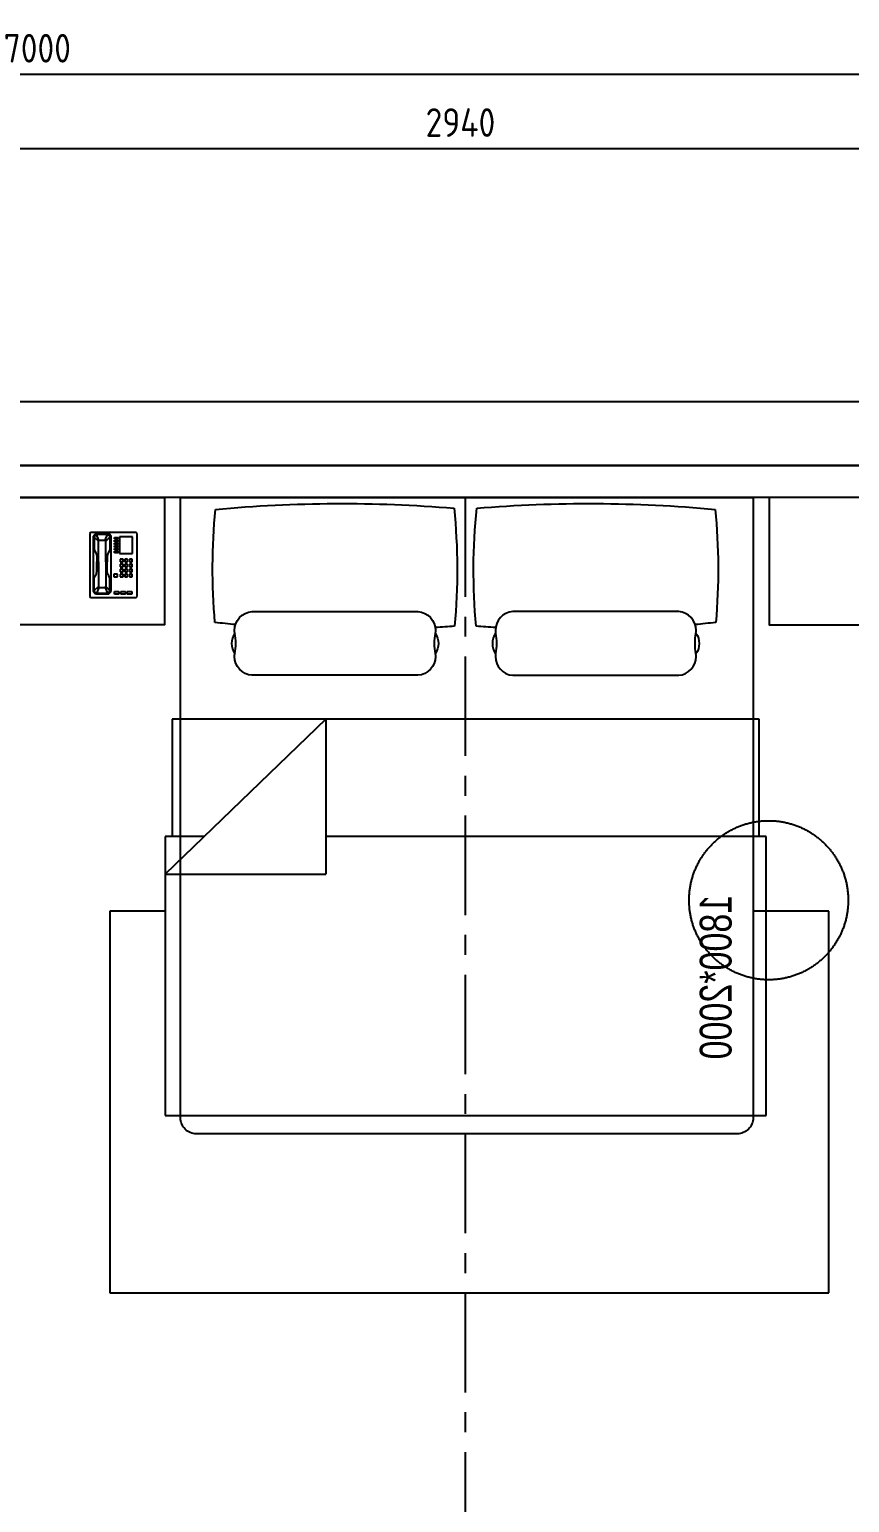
# Model space of a CAD drawing. Header units: inches. Extents: x 193953 to 255442, y -114891 to -62384.
# Drawn here: x 247566 to 250144, y -71997 to -67367 of the extents above; entities that cross this region are included whole.
import ezdxf
from ezdxf.enums import TextEntityAlignment as Align

# ---------------------------------------------------------------- set-up
doc = ezdxf.new("R2010")
doc.units = ezdxf.units.IN
doc.header["$LTSCALE"] = 500
doc.header["$MEASUREMENT"] = 0
for name, pattern in [('ACAD_ISO03W100', [30, 12, -18]), ('CENTER', [2, 1.25, -0.25, 0.25, -0.25]), ('DASH', [0.35, 0.25, -0.1]), ('DOM-虚线', [0.35, 0.25, -0.1]), ('HIDDEN', [0.375, 0.25, -0.125, 0, 0])]:
    doc.linetypes.add(name, pattern=pattern)
for name, color, linetype in [('F-活动家私(0.25)-DOM', 2, 'Continuous'), ('G-建筑砖墙线', 6, 'Continuous'), ('P-平面固定家具', 30, 'Continuous'), ('P-平面活动家具', 1, 'Continuous'), ('墙壁', 160, 'Continuous')]:
    doc.layers.add(name, color=color, linetype=linetype)
doc.styles.add('DOM-romans.shx', font='dim.shx')
doc.styles.add('家具平面底图$0$st', font='SIMYOU.TTF')
doc.dimstyles.new('DOM_DIM_1 80', dxfattribs={"dimscale": 60, "dimtxt": 1.5, "dimasz": 0.8, "dimexe": 2, "dimexo": 1.5, "dimgap": 0.6, "dimtad": 1, "dimdec": 0, "dimrnd": 5, "dimzin": 12, "dimdsep": 46, "dimtxsty": 'DOM-romans.shx', "dimblk": 'DOM_Dimension_Tick', "dimcen": 0.125, "dimclrd": 44, "dimclre": 44, "dimclrt": 50, "dimadec": 0, "dimazin": 0, "dimtfac": 1, "dimtdec": 0, "dimtix": 1, "dimtmove": 2, "dimatfit": 3, "dimldrblk": 'DOM_Leader_Arrow', "dimfxl": 0, "dimtvp": 1, "dimtolj": 1, "dimtzin": 0, "dimarcsym": 0})

# ---------------------------------------------------------------- blocks, each defined once
blk = doc.blocks.new('eahrhrhh')
at = {"color": 1}
blk.add_wipeout([(-900, 0), (900, 0), (900, -696.9), (926.1, -696.9), (926.1, -1065.3), (947.8, -1065.3), (947.8, -1942.7), (900, -1942.7), (900, -1950), (898.6, -1961.8), (893.2, -1975.1), (885.4, -1985.4), (874.4, -1993.6), (861.8, -1998.6), (850, -2000), (837.3, -2000), (-850, -2000), (-866.5, -1997.2), (-878.4, -1991.2), (-885.4, -1985.4), (-893.5, -1974.6), (-897.6, -1965.4), (-899.5, -1956.8), (-900, -1950)], dxfattribs=at)
at = {"color": 8, "linetype": 'HIDDEN', "ltscale": 100}
for p in [(443.2, -696.9), (947.8, -1184)]:
    blk.add_line(p, (443.2, -1184), dxfattribs=at)
blk.add_lwpolyline([(-900, 0), (-900, -1950, 0.414214), (-850, -2000), (850, -2000, 0.414214), (900, -1950), (900, 0)], format="xyb", close=True)
at = {"color": 8}
for points in [[(-144.6, -559), (-665.9, -559, -0.392708), (-720.9, -499.8, -0.035252), (-720.3, -491.5, 0.092308), (-720.3, -426.5, -0.035252), (-720.9, -418.1, -0.392708), (-665.9, -359), (-144.6, -359, -0.392708), (-89.7, -418.1, -0.035252), (-90.3, -426.5, 0.092308), (-90.3, -491.5, -0.035252), (-89.7, -499.8, -0.392708), (-144.6, -559, 27.022466)], [(153.7, -559), (675, -559, 0.392708), (729.9, -499.8, 0.035252), (729.3, -491.5, -0.092308), (729.3, -426.5, 0.035252), (729.9, -418.1, 0.392708), (675, -359), (153.7, -359, 0.392708), (98.8, -418.1, 0.035252), (99.3, -426.5, -0.092308), (99.3, -491.5, 0.035252), (98.8, -499.8, 0.392708), (153.7, -559, -27.022466)], [(-720.3, -426.5, 0.307692), (-720.3, -491.5, -1.888889)], [(-90.3, -426.5, -0.307692), (-90.3, -491.5, 1.888889)], [(99.3, -426.5, 0.307692), (99.3, -491.5, -1.888889)], [(729.3, -426.5, -0.307692), (729.3, -491.5, 1.888889)]]:
    blk.add_lwpolyline(points, format="xyb", dxfattribs=at)
at = {"color": 8, "linetype": 'HIDDEN', "ltscale": 100}
for points in [[(-918.8, -1065.3), (-918.8, -696.9), (926.1, -696.9), (926.1, -1065.3)], [(443.2, -696.9), (947.8, -1184)], [(824.8, -1065.3), (947.8, -1065.3), (947.8, -1942.7), (-940.5, -1942.7), (-940.5, -1065.3), (443.2, -1065.3)]]:
    blk.add_lwpolyline(points, dxfattribs=at)
at = {"color": 8}
for centre, radius, start, end in [((1123, -224.7), 1912.9, 174.391, 185.0469), ((-384.8, -4244.7), 4225.5, 85.1983, 95.3771), ((-1934.1, -229), 1912.9, 354.724, 5.851), ((1943.1, -229), 1912.9, 174.149, 185.276), ((393.9, -4244.7), 4225.5, 84.6229, 94.8017), ((-1113.9, -224.7), 1912.9, 354.9531, 5.609), ((-368.5, 3293.2), 3709.4, 263.5905, 264.5939), ((-318.5, 3293.2), 3709.4, 273.5253, 274.4716), ((327.5, 3293.2), 3709.4, 265.5284, 266.4747), ((377.5, 3293.2), 3709.4, 275.4061, 276.4095)]:
    blk.add_arc(centre, radius, start, end, dxfattribs=at)
at = {"layer": 'F-活动家私(0.25)-DOM', "color": 8, "style": '家具平面底图$0$st', "width": 0.8}
blk.add_text('1800*2000', height=100, rotation=270, dxfattribs=at).set_placement((-782.2, -1507.5), align=Align.MIDDLE_CENTER)
blk = doc.blocks.new('A$C3f9b4c59')
at = {"layer": 'F-活动家私(0.25)-DOM'}
blk.add_blockref('eahrhrhh', (0, 0), dxfattribs=at)
blk = doc.blocks.new('DOM_Dimension_Tick')
at = {"color": 0, "linetype": 'ByBlock'}
for p, q in [((-1.091, 0), (0, 0)), ((0, 0), (1.091, 0))]:
    blk.add_line(p, q, dxfattribs=at)
at = {"color": 0, "linetype": 'Continuous', "const_width": 0.608}
blk.add_lwpolyline([(-0.61, -0.61), (0.61, 0.61)], dxfattribs=at)
blk = doc.blocks.new('*D319')
at = {"color": 44, "lineweight": -2, "transparency": 16777216}
for p, q in [((244641, -73057.5), (244641, -73477.5)), ((251091, -73057.5), (251091, -73477.5)), ((244689, -73357.5), (251043, -73357.5))]:
    blk.add_line(p, q, dxfattribs=at)
at = {"layer": 'Defpoints', "color": 0, "transparency": 16777216}
for p in [(244641, -71108, 0), (251091, -72738, 0), (251091, -73357.5)]:
    blk.add_point(p, dxfattribs=at)
at = {"color": 44, "lineweight": -2, "transparency": 16777216, "xscale": 48, "yscale": 48, "zscale": 48, "rotation": 180}
blk.add_blockref('DOM_Dimension_Tick', (244641, -73357.5), dxfattribs=at)
at = {"color": 44, "lineweight": -2, "transparency": 16777216, "xscale": 48, "yscale": 48, "zscale": 48}
blk.add_blockref('DOM_Dimension_Tick', (251091, -73357.5), dxfattribs=at)
at = {"color": 50, "transparency": 16777216, "insert": (247866, -73276.5), "char_height": 90, "attachment_point": 5, "style": 'DOM-romans.shx'}
blk.add_mtext('\\A1;6450', dxfattribs=at)
blk = doc.blocks.new('DOM_Leader_Arrow')
at = {"color": 0, "linetype": 'ByBlock'}
blk.add_line((0, 0), (-1.5, 0), dxfattribs=at)
for points in [[(-1.288, 1.003), (-0.895, 1.278), (-0.36, 0), (0, 0)], [(-1.288, -1.003), (-0.895, -1.278), (-0.36, 0), (0, 0)]]:
    blk.add_solid(points, dxfattribs=at)
blk = doc.blocks.new('*D332')
at = {"color": 44, "lineweight": -2, "transparency": 16777216}
for p, q in [((247451, -68041), (247451, -67621)), ((250391, -68041), (250391, -67621)), ((247499, -67741), (250343, -67741))]:
    blk.add_line(p, q, dxfattribs=at)
at = {"layer": 'Defpoints', "color": 0, "transparency": 16777216}
for p in [(250391, -67741), (250391, -68321.5, 0), (247451, -69381.5, 0)]:
    blk.add_point(p, dxfattribs=at)
at = {"color": 44, "lineweight": -2, "transparency": 16777216, "xscale": 48, "yscale": 48, "zscale": 48, "rotation": 180}
blk.add_blockref('DOM_Dimension_Tick', (247451, -67741), dxfattribs=at)
at = {"color": 44, "lineweight": -2, "transparency": 16777216, "xscale": 48, "yscale": 48, "zscale": 48}
blk.add_blockref('DOM_Dimension_Tick', (250391, -67741), dxfattribs=at)
at = {"color": 50, "transparency": 16777216, "insert": (248921, -67660), "char_height": 90, "attachment_point": 5, "style": 'DOM-romans.shx'}
blk.add_mtext('\\A1;2940', dxfattribs=at)
blk = doc.blocks.new('*D334')
at = {"color": 44, "lineweight": -2, "transparency": 16777216}
for p, q in [((244091, -67807.5), (244091, -67387.5)), ((251091, -67807.5), (251091, -67387.5)), ((244139, -67507.5), (251043, -67507.5))]:
    blk.add_line(p, q, dxfattribs=at)
at = {"layer": 'Defpoints', "color": 0, "transparency": 16777216}
for p in [(251091, -67507.5), (244091, -68041), (251091, -68038, 0)]:
    blk.add_point(p, dxfattribs=at)
at = {"color": 44, "lineweight": -2, "transparency": 16777216, "xscale": 48, "yscale": 48, "zscale": 48, "rotation": 180}
blk.add_blockref('DOM_Dimension_Tick', (244091, -67507.5), dxfattribs=at)
at = {"color": 44, "lineweight": -2, "transparency": 16777216, "xscale": 48, "yscale": 48, "zscale": 48}
blk.add_blockref('DOM_Dimension_Tick', (251091, -67507.5), dxfattribs=at)
at = {"color": 50, "transparency": 16777216, "insert": (247591, -67426.5), "char_height": 90, "attachment_point": 5, "style": 'DOM-romans.shx'}
blk.add_mtext('\\A1;7000', dxfattribs=at)
blk = doc.blocks.new('ehrhhsss')
at = {"layer": 'F-活动家私(0.25)-DOM', "color": 8, "linetype": 'DOM-虚线', "ltscale": 80}
for p, q in [((301231.8, 416361.5), (301234.6, 416364.4)), ((301234.6, 416364.4), (301378.3, 416364.4)), ((301378.3, 416364.4), (301381.2, 416361.5)), ((301231.8, 416163.2), (301231.8, 416361.5)), ((301246.1, 416298.3), (301246.1, 416351.4)), ((301246.1, 416351.4), (301287.8, 416351.4)), ((301287.8, 416351.4), (301287.8, 416298.3)), ((301292.1, 416348.6), (301292.1, 416344.2)), ((301303.6, 416348.6), (301292.1, 416348.6)), ((301292.1, 416344.2), (301303.6, 416344.2)), ((301303.6, 416339.9), (301292.1, 416339.9)), ((301292.1, 416339.9), (301292.1, 416335.6)), ((301292.1, 416335.6), (301303.6, 416335.6)), ((301303.6, 416331.3), (301292.1, 416331.3)), ((301292.1, 416331.3), (301292.1, 416327)), ((301292.1, 416327), (301303.6, 416327)), ((301303.6, 416322.7), (301292.1, 416322.7)), ((301292.1, 416322.7), (301292.1, 416318.4)), ((301292.1, 416318.4), (301303.6, 416318.4)), ((301303.6, 416344.2), (301303.6, 416348.6)), ((301303.6, 416335.6), (301303.6, 416339.9)), ((301303.6, 416327), (301303.6, 416331.3)), ((301303.6, 416318.4), (301303.6, 416322.7)), ((301313.7, 416352.9), (301319.4, 416360)), ((301313.7, 416179), (301313.7, 416352.9)), ((301319.4, 416355.7), (301318, 416350)), ((301318, 416350), (301318, 416311.2)), ((301318, 416350), (301330.9, 416337.1)), ((301319.4, 416360), (301362.5, 416360)), ((301325.2, 416358.6), (301319.4, 416355.7)), ((301325.2, 416358.6), (301359.6, 416358.6)), ((301332.3, 416339.9), (301325.2, 416358.6)), ((301330.9, 416337.1), (301332.3, 416339.9)), ((301330.9, 416272.4), (301330.9, 416337.1)), ((301352.5, 416339.9), (301332.3, 416339.9)), ((301352.5, 416339.9), (301359.6, 416358.6)), ((301353.9, 416337.1), (301352.5, 416339.9)), ((301366.8, 416350), (301353.9, 416337.1)), ((301353.9, 416272.4), (301353.9, 416337.1)), ((301359.6, 416358.6), (301365.4, 416355.7)), ((301362.5, 416360), (301369.7, 416352.9)), ((301365.4, 416355.7), (301366.8, 416350)), ((301366.8, 416350), (301366.8, 416311.2)), ((301369.7, 416352.9), (301369.7, 416180.4)), ((301381.2, 416361.5), (301381.2, 416163.2)), ((301287.8, 416298.3), (301246.1, 416298.3)), ((301247.6, 416281), (301256.2, 416281)), ((301247.6, 416272.4), (301247.6, 416281)), ((301256.2, 416272.4), (301247.6, 416272.4)), ((301256.2, 416281), (301256.2, 416272.4)), ((301261.9, 416281), (301270.6, 416281)), ((301261.9, 416272.4), (301261.9, 416281)), ((301270.6, 416272.4), (301261.9, 416272.4)), ((301270.6, 416281), (301270.6, 416272.4)), ((301276.3, 416272.4), (301276.3, 416281)), ((301276.3, 416281), (301284.9, 416281)), ((301284.9, 416272.4), (301276.3, 416272.4)), ((301284.9, 416281), (301284.9, 416272.4)), ((301303.6, 416314.1), (301292.1, 416314.1)), ((301292.1, 416314.1), (301292.1, 416309.8)), ((301292.1, 416309.8), (301303.6, 416309.8)), ((301303.6, 416305.4), (301292.1, 416305.4)), ((301292.1, 416305.4), (301292.1, 416301.1)), ((301292.1, 416301.1), (301303.6, 416301.1)), ((301303.6, 416309.8), (301303.6, 416314.1)), ((301303.6, 416301.1), (301303.6, 416305.4)), ((301318, 416311.2), (301320.9, 416304)), ((301320.9, 416304), (301325.2, 416296.8)), ((301325.2, 416296.8), (301326.6, 416286.8)), ((301326.6, 416286.8), (301326.6, 416272.4)), ((301326.6, 416245.1), (301326.6, 416272.4)), ((301330.9, 416272.4), (301330.9, 416194.8)), ((301353.9, 416272.4), (301353.9, 416194.8)), ((301359.6, 416296.8), (301358.2, 416286.8)), ((301358.2, 416286.8), (301358.2, 416272.4)), ((301358.2, 416245.1), (301358.2, 416272.4)), ((301364, 416304), (301359.6, 416296.8)), ((301366.8, 416311.2), (301364, 416304)), ((301247.6, 416265.2), (301256.2, 416265.2)), ((301247.6, 416256.6), (301247.6, 416265.2)), ((301256.2, 416256.6), (301247.6, 416256.6)), ((301247.6, 416249.4), (301256.2, 416249.4)), ((301247.6, 416240.8), (301247.6, 416249.4)), ((301256.2, 416240.8), (301247.6, 416240.8)), ((301247.6, 416233.6), (301256.2, 416233.6)), ((301247.6, 416225), (301247.6, 416233.6)), ((301256.2, 416225), (301247.6, 416225)), ((301256.2, 416265.2), (301256.2, 416256.6)), ((301256.2, 416249.4), (301256.2, 416240.8)), ((301256.2, 416233.6), (301256.2, 416225)), ((301261.9, 416265.2), (301270.6, 416265.2)), ((301261.9, 416256.6), (301261.9, 416265.2)), ((301270.6, 416256.6), (301261.9, 416256.6)), ((301261.9, 416249.4), (301270.6, 416249.4)), ((301261.9, 416240.8), (301261.9, 416249.4)), ((301270.6, 416240.8), (301261.9, 416240.8)), ((301261.9, 416233.6), (301270.6, 416233.6)), ((301261.9, 416225), (301261.9, 416233.6)), ((301270.6, 416225), (301261.9, 416225)), ((301270.6, 416265.2), (301270.6, 416256.6)), ((301270.6, 416249.4), (301270.6, 416240.8)), ((301270.6, 416233.6), (301270.6, 416225)), ((301276.3, 416265.2), (301284.9, 416265.2)), ((301276.3, 416256.6), (301276.3, 416265.2)), ((301284.9, 416256.6), (301276.3, 416256.6)), ((301276.3, 416240.8), (301276.3, 416249.4)), ((301276.3, 416249.4), (301284.9, 416249.4)), ((301284.9, 416240.8), (301276.3, 416240.8)), ((301276.3, 416233.6), (301284.9, 416233.6)), ((301276.3, 416225), (301276.3, 416233.6)), ((301284.9, 416225), (301276.3, 416225)), ((301284.9, 416265.2), (301284.9, 416256.6)), ((301284.9, 416249.4), (301284.9, 416240.8)), ((301284.9, 416233.6), (301284.9, 416225)), ((301293.6, 416225), (301293.6, 416233.6)), ((301293.6, 416233.6), (301305, 416233.6)), ((301305, 416225), (301293.6, 416225)), ((301305, 416233.6), (301305, 416225)), ((301318, 416220.7), (301320.9, 416227.9)), ((301320.9, 416227.9), (301325.2, 416235)), ((301325.2, 416235), (301326.6, 416245.1)), ((301359.6, 416235), (301358.2, 416245.1)), ((301364, 416227.9), (301359.6, 416235)), ((301366.8, 416220.7), (301364, 416227.9)), ((301249, 416179), (301249, 416170.4)), ((301263.4, 416179), (301249, 416179)), ((301263.4, 416170.4), (301263.4, 416179)), ((301269.1, 416179), (301269.1, 416170.4)), ((301283.5, 416179), (301269.1, 416179)), ((301283.5, 416170.4), (301283.5, 416179)), ((301303.6, 416179), (301289.2, 416179)), ((301289.2, 416179), (301289.2, 416170.4)), ((301303.6, 416170.4), (301303.6, 416179)), ((301320.9, 416171.8), (301313.7, 416179)), ((301318, 416181.9), (301318, 416220.7)), ((301318, 416181.9), (301330.9, 416194.8)), ((301319.4, 416176.1), (301318, 416181.9)), ((301332.3, 416191.9), (301325.2, 416173.3)), ((301330.9, 416194.8), (301332.3, 416191.9)), ((301352.5, 416191.9), (301332.3, 416191.9)), ((301353.9, 416194.8), (301352.5, 416191.9)), ((301352.5, 416191.9), (301359.6, 416173.3)), ((301366.8, 416181.9), (301353.9, 416194.8)), ((301369.7, 416180.4), (301362.5, 416171.8)), ((301365.4, 416176.1), (301366.8, 416181.9)), ((301366.8, 416181.9), (301366.8, 416220.7)), ((301234.6, 416160.3), (301231.8, 416163.2)), ((301378.3, 416160.3), (301234.6, 416160.3)), ((301249, 416170.4), (301263.4, 416170.4)), ((301269.1, 416170.4), (301283.5, 416170.4)), ((301289.2, 416170.4), (301303.6, 416170.4)), ((301325.2, 416173.3), (301319.4, 416176.1)), ((301341.1, 416171.8), (301320.9, 416171.8)), ((301362.5, 416171.8), (301320.9, 416171.8)), ((301325.2, 416173.3), (301341, 416173.3)), ((301325.2, 416173.3), (301359.6, 416173.3)), ((301359.6, 416173.3), (301365.4, 416176.1)), ((301381.2, 416163.2), (301378.3, 416160.3))]:
    blk.add_line(p, q, dxfattribs=at)
blk = doc.blocks.new('A$Cf806ce17')
at = {"color": 4}
blk.add_blockref('ehrhhsss', (-301306.5, -416364.4), dxfattribs=at)

msp = doc.modelspace()

# ---------------------------------------------------------------- linework, layer by layer
at = {"layer": 'G-建筑砖墙线', "color": 4}
for p, q in [((250391, -68538, 0), (243891, -68538, 0)), ((250391, -68738, 0), (244591, -68738, 0))]:
    msp.add_line(p, q, dxfattribs=at)
at = {"layer": 'P-平面固定家具', "color": 2, "ltscale": 10, "elevation": 0}
msp.add_lwpolyline([(250391, -68768), (250391, -68838), (247481, -68838), (247481, -68738), (250391, -68738), (250391, -68768), (250391, -68768)], dxfattribs=at)
at = {"layer": 'P-平面活动家具', "color": 2, "ltscale": 10, "elevation": 0}
for points in [[(247481, -68838), (247991, -68838), (247991, -69238), (247481, -69238)], [(250391, -68838), (249891, -68838), (249891, -69238), (250391, -69238)]]:
    msp.add_lwpolyline(points, close=True, dxfattribs=at)
at = {"layer": 'P-平面活动家具', "color": 8, "linetype": 'DASH', "ltscale": 300}
msp.add_lwpolyline([(248041, -70138), (247818.5, -70138), (247818.5, -71338), (250079.4, -71338), (250079.4, -70138), (249841, -70138)], dxfattribs=at)

# ---------------------------------------------------------------- block references
at = {"color": 6, "xscale": -1}
msp.add_blockref('A$Cf806ce17', (247830.3, -68948.4), dxfattribs=at)

# ---------------------------------------------------------------- dimensions: what is measured, and where the dimension line sits
at = {"color": 6}
for base, p1, p2, picture, middle in [((251091, -67507.5), (244091, -68041), (251091, -68038, 0), '*D334', (247591, -67426.5)), ((251091, -73357.5), (244641, -71108, 0), (251091, -72738, 0), '*D319', (247866, -73276.5))]:
    dim = msp.add_linear_dim(base=base, p1=p1, p2=p2, dimstyle='DOM_DIM_1 80', dxfattribs=at)
    dim.commit()
    dim.dimension.update_dxf_attribs({"geometry": picture, "text_midpoint": middle})

# ---------------------------------------------------------------- next in the draw order: block references
at = {"layer": '墙壁', "color": 2, "linetype": 'ACAD_ISO03W100', "xscale": -1}
msp.add_blockref('A$C3f9b4c59', (248941, -68838, 0), dxfattribs=at)

# ---------------------------------------------------------------- next in the draw order: linework, layer by layer
at = {"color": 8, "linetype": 'CENTER', "ltscale": 0.5}
msp.add_line((248936, -68838, 0), (248936, -72738, 0), dxfattribs=at)
at = {"layer": 'P-平面活动家具', "color": 8, "linetype": 'DASH', "ltscale": 300}
msp.add_circle((249889.7, -70103.9, 0), 250, dxfattribs=at)

# ---------------------------------------------------------------- next in the draw order: dimensions: what is measured, and where the dimension line sits
at = {"color": 6}
dim = msp.add_linear_dim(base=(250391, -67741), p1=(247451, -69381.5, 0), p2=(250391, -68321.5, 0), dimstyle='DOM_DIM_1 80', dxfattribs=at)
dim.commit()
dim.dimension.update_dxf_attribs({"geometry": '*D332', "text_midpoint": (248921, -67660)})

doc.saveas('drawing.dxf')
